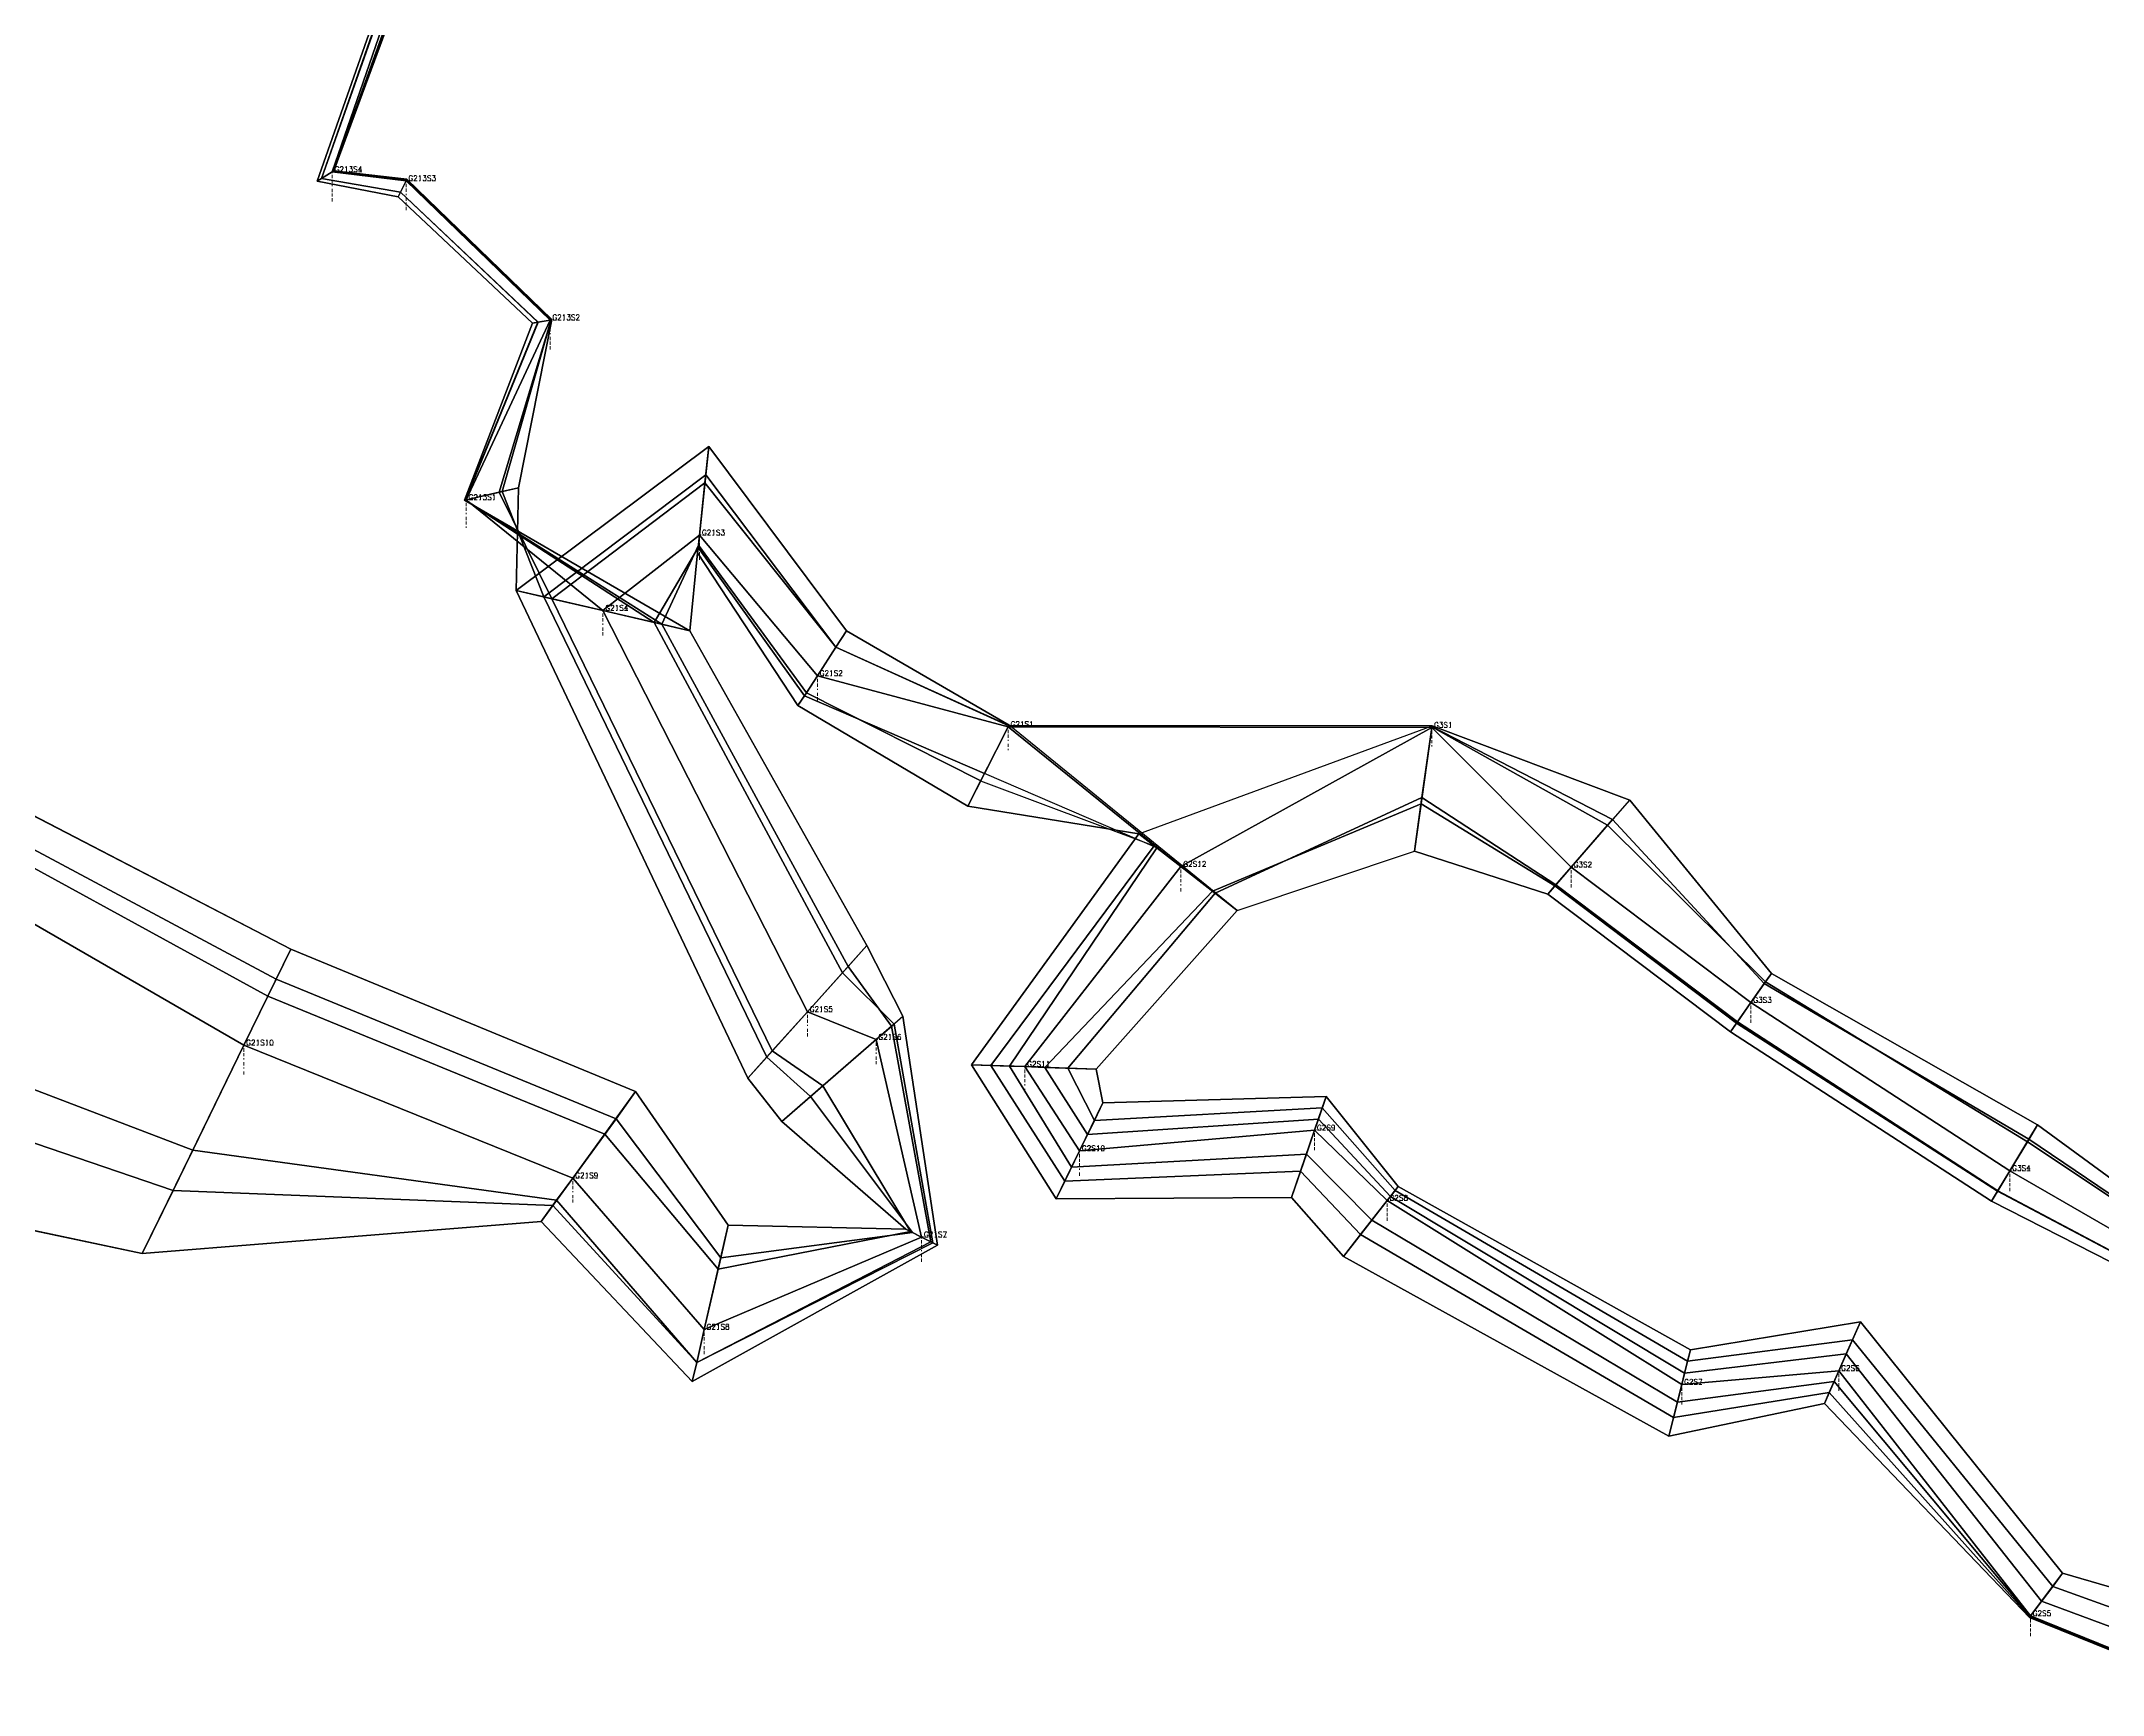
# Model space of a CAD drawing. Extents: x 34233638 to 35010029, y 7400000 to 8016345.
# Drawn here: x 34703070 to 34714637, y 7516058 to 7525335 of the extents above; entities that cross this region are included whole.
import ezdxf

# ---------------------------------------------------------------- set-up
doc = ezdxf.new("R2010")
doc.units = 0
doc.header["$LTSCALE"] = 6
doc.header["$MEASUREMENT"] = 0
doc.header["$PDMODE"] = 1
for name, color, linetype in [('T-3DF1', 245, 'CONTINUOUS'), ('T-3DF2', 243, 'CONTINUOUS'), ('T-3DF3', 241, 'CONTINUOUS'), ('T-3DF4', 243, 'CONTINUOUS'), ('T-3DF5', 245, 'CONTINUOUS'), ('T-3DF6', 247, 'CONTINUOUS'), ('T-3DF7', 249, 'CONTINUOUS'), ('T-3DF8', 247, 'CONTINUOUS'), ('V-FIL', 41, 'CONTINUOUS'), ('V-PROFIL', 65, 'CONTINUOUS'), ('V-PROFIL-C', 65, 'CONTINUOUS'), ('V-PROFIL-P', 65, 'CONTINUOUS'), ('V-STATION', 7, 'CONTINUOUS'), ('V-STATION-C1', 7, 'CONTINUOUS'), ('V-STATION-C2', 7, 'CONTINUOUS'), ('X-CONTOUR', 7, 'CONTINUOUS')]:
    doc.layers.add(name, color=color, linetype=linetype)
doc.styles.add('SIMPLEX', font='simplex')

# ---------------------------------------------------------------- blocks, each defined once
blk = doc.blocks.new('S2')
at = {"layer": 'T-3DF1'}
blk.add_3dface([(-2531, -299, 30), (-1557, -663, 203), (-1643, -595, 141), (-2603, -441, -638)], dxfattribs=at)
at = {"layer": 'T-3DF2'}
for points in [[(-1407, -780, 241), (-2376, 5, 362), (-2531, -299, 30), (-1557, -663, 203)], [(0, 0, 100), (-1407, -780, 241), (-2376, 5, 362), (0, 0, 100)], [(0, 0, 100), (-1407, -780, 241), (-1215, -929, 202), (-55, -392, 56)]]:
    blk.add_3dface(points, dxfattribs=at)
at = {"layer": 'T-3DF4'}
blk.add_3dface([(-2376, 5, 362), (0, 0, 100), (1, 10), (-2372, 12, -133)], dxfattribs=at)
at = {"layer": 'T-3DF5'}
blk.add_3dface([(-1215, -929, 202), (-1091, -1026, 141), (-97, -693), (-55, -392, 56)], dxfattribs=at)
at = {"layer": 'T-3DF6'}
for points in [[(0, 0, -200), (-1407, -780, 91), (-2376, 5, -738), (0, 0, -200)], [(-1231, -918, 114), (-60, -428, -124), (0, 0, -200), (-1407, -780, 91)], [(-1091, -1026, 141), (-97, -693), (-60, -428, -124), (-1231, -918, 114)]]:
    blk.add_3dface(points, dxfattribs=at)
at = {"layer": 'T-3DF7'}
blk.add_3dface([(-1543, -674, 114), (-2510, -258, -695), (-2376, 5, -738), (-1407, -780, 91)], dxfattribs=at)
at = {"layer": 'T-3DF8'}
for points in [[(1, 10), (0, 0, -200), (-2376, 5, -738), (-2372, 12, -133)], [(-2603, -441, -638), (-1643, -595, 141), (-1543, -674, 114), (-2510, -258, -695)]]:
    blk.add_3dface(points, dxfattribs=at)

msp = doc.modelspace()

# ---------------------------------------------------------------- linework, layer by layer
at = {"layer": 'T-3DF1'}
for points in [[(34704618, 7524549, -45970), (34704643, 7524565, -45899), (34705317, 7526476, -45827), (34705298, 7526484, -45832)], [(34705073, 7524462, -46066), (34705086, 7524488, -45996), (34704643, 7524565, -45899), (34704618, 7524549, -45970)], [(34705827, 7523754, -46007), (34705858, 7523759, -45874), (34705086, 7524488, -45996), (34705073, 7524462, -46066)], [(34705445, 7522760, -46327), (34705450, 7522761, -46072), (34705858, 7523759, -45874), (34705827, 7523754, -46007)], [(34706709, 7522028, -46413), (34706553, 7522064, -45745), (34705450, 7522761, -46072), (34705445, 7522760, -46327)], [(34706753, 7522465, -46559), (34706758, 7522507, -46012), (34706553, 7522064, -45745), (34706709, 7522028, -46413)], [(34707316, 7521608, -46433), (34707363, 7521679, -45844), (34706758, 7522507, -46012), (34706753, 7522465, -46559)], [(34706709, 7522028, -46413), (34706553, 7522064, -45745), (34707597, 7520143, -45657), (34707703, 7520261, -46325)], [(34708269, 7521043, -46530), (34708342, 7521185, -45862), (34707363, 7521679, -45844), (34707316, 7521608, -46433)], [(34710874, 7521494, -45892), (34710873, 7521490, -45837), (34711887, 7520968, -45814), (34711983, 7521078, -46168)], [(34711983, 7521078, -46168), (34711887, 7520968, -45814), (34712738, 7520049, -45909), (34712778, 7520105, -46234)], [(34708289, 7519593, -45626), (34708399, 7519589, -45564), (34709315, 7520821, -45689), (34709229, 7520889, -45751)], [(34707703, 7520261, -46325), (34707597, 7520143, -45657), (34707841, 7519809, -45670), (34707905, 7519865, -46259)], [(34712778, 7520105, -46234), (34712738, 7520049, -45909), (34714222, 7519175, -45740), (34714270, 7519255, -46082)], [(34707905, 7519865, -46259), (34707841, 7519809, -45670), (34708061, 7518600, -45792), (34708099, 7518580, -46339)], [(34703637, 7518534, -45930), (34703810, 7518888, -45222), (34701727, 7519597, -44819), (34701447, 7518996, -45500)], [(34708764, 7518840, -45606), (34708813, 7518939, -45545), (34708399, 7519589, -45564), (34708289, 7519593, -45626)], [(34714270, 7519255, -46082), (34714222, 7519175, -45740), (34715193, 7518519, -45856), (34715157, 7518606, -46199)], [(34710085, 7518847, -45606), (34710136, 7518996, -45546), (34708813, 7518939, -45545), (34708764, 7518840, -45606)], [(34710376, 7518516, -45727), (34710473, 7518640, -45666), (34710136, 7518996, -45546), (34710085, 7518847, -45606)], [(34705876, 7518714, -46104), (34705941, 7518803, -45483), (34703810, 7518888, -45222), (34703637, 7518534, -45930)], [(34706723, 7517816, -46223), (34706748, 7517923, -45601), (34705941, 7518803, -45483), (34705876, 7518714, -46104)], [(34708099, 7518580, -46339), (34708061, 7518600, -45792), (34706748, 7517923, -45601), (34706723, 7517816, -46223)], [(34712202, 7517508, -45625), (34712229, 7517614, -45563), (34710473, 7518640, -45666), (34710376, 7518516, -45727)], [(34713075, 7517693, -45578), (34713102, 7517754, -45510), (34712229, 7517614, -45563), (34712202, 7517508, -45625)], [(34714225, 7516492, -45517), (34714228, 7516496, -45412), (34713102, 7517754, -45510), (34713075, 7517693, -45578)], [(34715299, 7516058, -45517), (34715300, 7516062, -45463), (34714228, 7516496, -45412), (34714225, 7516492, -45517)]]:
    msp.add_3dface(points, dxfattribs=at)
at = {"layer": 'T-3DF2'}
for points in [[(34704643, 7524565, -45899), (34704703, 7524602, -45870), (34705345, 7526465, -45822), (34705317, 7526476, -45827)], [(34705086, 7524488, -45996), (34705117, 7524552, -45966), (34704703, 7524602, -45870), (34704643, 7524565, -45899)], [(34705858, 7523759, -45874), (34705925, 7523771, -45807), (34705117, 7524552, -45966), (34705086, 7524488, -45996)], [(34705450, 7522761, -46072), (34705455, 7522762, -45827), (34705925, 7523771, -45807), (34705858, 7523759, -45874)], [(34706553, 7522064, -45745), (34706222, 7522141, -45413), (34705455, 7522762, -45827), (34705450, 7522761, -46072)], [(34706758, 7522507, -46012), (34706764, 7522564, -45559), (34706222, 7522141, -45413), (34706553, 7522064, -45745)], [(34707363, 7521679, -45844), (34707425, 7521775, -45433), (34706764, 7522564, -45559), (34706758, 7522507, -46012)], [(34706553, 7522064, -45745), (34706222, 7522141, -45413), (34707369, 7519890, -45325), (34707597, 7520143, -45657)], [(34708342, 7521185, -45862), (34708496, 7521489, -45530), (34707425, 7521775, -45433), (34707363, 7521679, -45844)], [(34710873, 7521490, -45837), (34710872, 7521484, -45792), (34711655, 7520701, -45668), (34711887, 7520968, -45814)], [(34711887, 7520968, -45814), (34711655, 7520701, -45668), (34712663, 7519941, -45734), (34712738, 7520049, -45909)], [(34703810, 7518888, -45222), (34704207, 7519702, -44930), (34702292, 7520808, -44500), (34701727, 7519597, -44819)], [(34708399, 7519589, -45564), (34708589, 7519582, -45526), (34709465, 7520704, -45651), (34709315, 7520821, -45689)], [(34707597, 7520143, -45657), (34707369, 7519890, -45325), (34707754, 7519734, -45259), (34707841, 7519809, -45670)], [(34712738, 7520049, -45909), (34712663, 7519941, -45734), (34714116, 7518998, -45582), (34714222, 7519175, -45740)], [(34707841, 7519809, -45670), (34707754, 7519734, -45259), (34708010, 7518626, -45339), (34708061, 7518600, -45792)], [(34705941, 7518803, -45483), (34706053, 7518957, -45104), (34704207, 7519702, -44930), (34703810, 7518888, -45222)], [(34708813, 7518939, -45545), (34708896, 7519109, -45506), (34708589, 7519582, -45526), (34708399, 7519589, -45564)], [(34710136, 7518996, -45546), (34710215, 7519225, -45506), (34708896, 7519109, -45506), (34708813, 7518939, -45545)], [(34710473, 7518640, -45666), (34710622, 7518831, -45627), (34710215, 7519225, -45506), (34710136, 7518996, -45546)], [(34714222, 7519175, -45740), (34714116, 7518998, -45582), (34715274, 7518330, -45699), (34715193, 7518519, -45856)], [(34706748, 7517923, -45601), (34706790, 7518108, -45223), (34706053, 7518957, -45104), (34705941, 7518803, -45483)], [(34712229, 7517614, -45563), (34712275, 7517799, -45525), (34710622, 7518831, -45627), (34710473, 7518640, -45666)], [(34708061, 7518600, -45792), (34708010, 7518626, -45339), (34706790, 7518108, -45223), (34706748, 7517923, -45601)], [(34713102, 7517754, -45510), (34713156, 7517876, -45478), (34712275, 7517799, -45525), (34712229, 7517614, -45563)], [(34714228, 7516496, -45412), (34714231, 7516500, -45317), (34713156, 7517876, -45478), (34713102, 7517754, -45510)], [(34715300, 7516062, -45463), (34715303, 7516067, -45417), (34714231, 7516500, -45317), (34714228, 7516496, -45412)]]:
    msp.add_3dface(points, dxfattribs=at)
at = {"layer": 'T-3DF3'}
for points in [[(34704703, 7524602, -45870), (34704708, 7524605, -45915), (34705372, 7526454, -45827), (34705345, 7526465, -45822)], [(34705117, 7524552, -45966), (34705120, 7524557, -46012), (34704708, 7524605, -45915), (34704703, 7524602, -45870)], [(34705925, 7523771, -45807), (34705931, 7523772, -45903), (34705120, 7524557, -46012), (34705117, 7524552, -45966)], [(34705455, 7522762, -45827), (34705656, 7522809, -45984), (34705931, 7523772, -45903), (34705925, 7523771, -45807)], [(34706764, 7522564, -45559), (34706799, 7522903, -45891), (34705890, 7522217, -45745), (34706222, 7522141, -45413)], [(34707425, 7521775, -45433), (34707529, 7521935, -45811), (34706799, 7522903, -45891), (34706764, 7522564, -45559)], [(34706222, 7522141, -45413), (34705890, 7522217, -45745), (34705656, 7522809, -45984), (34705455, 7522762, -45827)], [(34706222, 7522141, -45413), (34705890, 7522217, -45745), (34707141, 7519636, -45657), (34707369, 7519890, -45325)], [(34708496, 7521489, -45530), (34708500, 7521496, -46025), (34707529, 7521935, -45811), (34707425, 7521775, -45433)], [(34710872, 7521484, -45792), (34710817, 7521092, -45836), (34711569, 7520602, -45843), (34711655, 7520701, -45668)], [(34704207, 7519702, -44930), (34704388, 7520073, -45245), (34702436, 7521117, -44832), (34702292, 7520808, -44500)], [(34708589, 7519582, -45526), (34708831, 7519574, -45566), (34709657, 7520555, -45690), (34709465, 7520704, -45651)], [(34711655, 7520701, -45668), (34711569, 7520602, -45843), (34712588, 7519834, -45909), (34712663, 7519941, -45734)], [(34706053, 7518957, -45104), (34706295, 7519290, -45419), (34704388, 7520073, -45245), (34704207, 7519702, -44930)], [(34707369, 7519890, -45325), (34707141, 7519636, -45657), (34707386, 7519414, -45563), (34707754, 7519734, -45259)], [(34712663, 7519941, -45734), (34712588, 7519834, -45909), (34714048, 7518886, -45758), (34714116, 7518998, -45582)], [(34707754, 7519734, -45259), (34707386, 7519414, -45563), (34707959, 7518652, -45792), (34708010, 7518626, -45339)], [(34708896, 7519109, -45506), (34708979, 7519280, -45545), (34708831, 7519574, -45566), (34708589, 7519582, -45526)], [(34706790, 7518108, -45223), (34706883, 7518509, -45537), (34706295, 7519290, -45419), (34706053, 7518957, -45104)], [(34710215, 7519225, -45506), (34710258, 7519351, -45538), (34708979, 7519280, -45545), (34708896, 7519109, -45506)], [(34710622, 7518831, -45627), (34710666, 7518887, -45656), (34710258, 7519351, -45538), (34710215, 7519225, -45506)], [(34714116, 7518998, -45582), (34714048, 7518886, -45758), (34715325, 7518209, -45875), (34715274, 7518330, -45699)], [(34712275, 7517799, -45525), (34712307, 7517929, -45557), (34710666, 7518887, -45656), (34710622, 7518831, -45627)], [(34708010, 7518626, -45339), (34707959, 7518652, -45792), (34706883, 7518509, -45537), (34706790, 7518108, -45223)], [(34713156, 7517876, -45478), (34713233, 7518050, -45516), (34712307, 7517929, -45557), (34712275, 7517799, -45525)], [(34714231, 7516500, -45317), (34714356, 7516666, -45378), (34713233, 7518050, -45516), (34713156, 7517876, -45478)], [(34715303, 7516067, -45417), (34715401, 7516289, -45457), (34714356, 7516666, -45378), (34714231, 7516500, -45317)]]:
    msp.add_3dface(points, dxfattribs=at)
at = {"layer": 'T-3DF4'}
for points in [[(34704708, 7524605, -45915), (34704712, 7524608, -45970), (34705391, 7526446, -45832), (34705372, 7526454, -45827)], [(34705120, 7524557, -46012), (34705121, 7524561, -46066), (34704712, 7524608, -45970), (34704708, 7524605, -45915)], [(34705931, 7523772, -45903), (34705935, 7523773, -46007), (34705121, 7524561, -46066), (34705120, 7524557, -46012)], [(34705656, 7522809, -45984), (34705747, 7522830, -46327), (34705935, 7523773, -46007), (34705931, 7523772, -45903)], [(34706799, 7522903, -45891), (34706816, 7523061, -46559), (34705735, 7522253, -46413), (34705890, 7522217, -45745)], [(34707529, 7521935, -45811), (34707589, 7522027, -46433), (34706816, 7523061, -46559), (34706799, 7522903, -45891)], [(34705890, 7522217, -45745), (34705735, 7522253, -46413), (34705747, 7522830, -46327), (34705656, 7522809, -45984)], [(34705890, 7522217, -45745), (34705735, 7522253, -46413), (34707034, 7519518, -46325), (34707141, 7519636, -45657)], [(34708500, 7521496, -46025), (34708501, 7521497, -46530), (34707589, 7522027, -46433), (34707529, 7521935, -45811)], [(34704388, 7520073, -45245), (34704470, 7520242, -45930), (34702503, 7521261, -45500), (34702436, 7521117, -44832)], [(34710817, 7521092, -45836), (34710775, 7520791, -45892), (34711524, 7520550, -46168), (34711569, 7520602, -45843)], [(34708831, 7519574, -45566), (34708989, 7519568, -45626), (34709781, 7520458, -45751), (34709657, 7520555, -45690)], [(34711569, 7520602, -45843), (34711524, 7520550, -46168), (34712548, 7519778, -46234), (34712588, 7519834, -45909)], [(34706295, 7519290, -45419), (34706405, 7519442, -46104), (34704470, 7520242, -45930), (34704388, 7520073, -45245)], [(34712588, 7519834, -45909), (34712548, 7519778, -46234), (34714013, 7518827, -46082), (34714048, 7518886, -45758)], [(34707141, 7519636, -45657), (34707034, 7519518, -46325), (34707226, 7519275, -46259), (34707386, 7519414, -45563)], [(34708979, 7519280, -45545), (34709027, 7519379, -45606), (34708989, 7519568, -45626), (34708831, 7519574, -45566)], [(34706883, 7518509, -45537), (34706925, 7518693, -46223), (34706405, 7519442, -46104), (34706295, 7519290, -45419)], [(34707386, 7519414, -45563), (34707226, 7519275, -46259), (34707921, 7518671, -46339), (34707959, 7518652, -45792)], [(34710258, 7519351, -45538), (34710280, 7519414, -45606), (34709027, 7519379, -45606), (34708979, 7519280, -45545)], [(34710666, 7518887, -45656), (34710684, 7518910, -45727), (34710280, 7519414, -45606), (34710258, 7519351, -45538)], [(34712307, 7517929, -45557), (34712323, 7517993, -45625), (34710684, 7518910, -45727), (34710666, 7518887, -45656)], [(34714048, 7518886, -45758), (34714013, 7518827, -46082), (34715352, 7518145, -46199), (34715325, 7518209, -45875)], [(34707959, 7518652, -45792), (34707921, 7518671, -46339), (34706925, 7518693, -46223), (34706883, 7518509, -45537)], [(34713233, 7518050, -45516), (34713278, 7518150, -45578), (34712323, 7517993, -45625), (34712307, 7517929, -45557)], [(34714356, 7516666, -45378), (34714411, 7516740, -45517), (34713278, 7518150, -45578), (34713233, 7518050, -45516)], [(34715401, 7516289, -45457), (34715465, 7516433, -45517), (34714411, 7516740, -45517), (34714356, 7516666, -45378)]]:
    msp.add_3dface(points, dxfattribs=at)
at = {"layer": 'T-3DF5'}
for points in [[(34704712, 7524608, -45970), (34704708, 7524605, -46025), (34705376, 7526452, -45899), (34705391, 7526446, -45832)], [(34705121, 7524561, -46066), (34705120, 7524557, -46121), (34704708, 7524605, -46025), (34704712, 7524608, -45970)], [(34705935, 7523773, -46007), (34705931, 7523772, -46062), (34705120, 7524557, -46121), (34705121, 7524561, -46066)], [(34705747, 7522830, -46327), (34705640, 7522805, -46388), (34705931, 7523772, -46062), (34705935, 7523773, -46007)], [(34706816, 7523061, -46559), (34706794, 7522857, -46617), (34705935, 7522207, -46470), (34705735, 7522253, -46413)], [(34707589, 7522027, -46433), (34707529, 7521935, -46495), (34706794, 7522857, -46617), (34706816, 7523061, -46559)], [(34705735, 7522253, -46413), (34705935, 7522207, -46470), (34705640, 7522805, -46388), (34705747, 7522830, -46327)], [(34705735, 7522253, -46413), (34705935, 7522207, -46470), (34707172, 7519671, -46382), (34707034, 7519518, -46325)], [(34708501, 7521497, -46530), (34708499, 7521494, -46585), (34707529, 7521935, -46495), (34707589, 7522027, -46433)], [(34704470, 7520242, -45930), (34704341, 7519977, -45936), (34702400, 7521039, -45505), (34702503, 7521261, -45500)], [(34710775, 7520791, -45892), (34710812, 7521056, -46016), (34711563, 7520596, -46273), (34711524, 7520550, -46168)], [(34708989, 7519568, -45626), (34708701, 7519578, -45640), (34709641, 7520566, -45778), (34709781, 7520458, -45751)], [(34711524, 7520550, -46168), (34711563, 7520596, -46273), (34712582, 7519826, -46375), (34712548, 7519778, -46234)], [(34706405, 7519442, -46104), (34706232, 7519204, -46110), (34704341, 7519977, -45936), (34704470, 7520242, -45930)], [(34712548, 7519778, -46234), (34712582, 7519826, -46375), (34714047, 7518883, -46150), (34714013, 7518827, -46082)], [(34707034, 7519518, -46325), (34707172, 7519671, -46382), (34707455, 7519474, -46315), (34707226, 7519275, -46259)], [(34709027, 7519379, -45606), (34708941, 7519201, -45807), (34708701, 7519578, -45640), (34708989, 7519568, -45626)], [(34706925, 7518693, -46223), (34706868, 7518445, -46277), (34706232, 7519204, -46110), (34706405, 7519442, -46104)], [(34707226, 7519275, -46259), (34707455, 7519474, -46315), (34707947, 7518658, -46409), (34707921, 7518671, -46339)], [(34710280, 7519414, -45606), (34710236, 7519287, -45769), (34708941, 7519201, -45807), (34709027, 7519379, -45606)], [(34710684, 7518910, -45727), (34710640, 7518854, -45874), (34710236, 7519287, -45769), (34710280, 7519414, -45606)], [(34712323, 7517993, -45625), (34712290, 7517863, -45787), (34710640, 7518854, -45874), (34710684, 7518910, -45727)], [(34714013, 7518827, -46082), (34714047, 7518883, -46150), (34715326, 7518206, -46267), (34715352, 7518145, -46199)], [(34707921, 7518671, -46339), (34707947, 7518658, -46409), (34706868, 7518445, -46277), (34706925, 7518693, -46223)], [(34713278, 7518150, -45578), (34713198, 7517970, -45750), (34712290, 7517863, -45787), (34712323, 7517993, -45625)], [(34714411, 7516740, -45517), (34714294, 7516584, -45657), (34713198, 7517970, -45750), (34713278, 7518150, -45578)], [(34715465, 7516433, -45517), (34715357, 7516189, -45585), (34714294, 7516584, -45657), (34714411, 7516740, -45517)]]:
    msp.add_3dface(points, dxfattribs=at)
at = {"layer": 'T-3DF6'}
for points in [[(34704708, 7524605, -46025), (34704703, 7524602, -46070), (34705345, 7526465, -45932), (34705376, 7526452, -45899)], [(34705120, 7524557, -46121), (34705117, 7524552, -46166), (34704703, 7524602, -46070), (34704708, 7524605, -46025)], [(34705931, 7523772, -46062), (34705925, 7523771, -46107), (34705117, 7524552, -46166), (34705120, 7524557, -46121)], [(34705640, 7522805, -46388), (34705455, 7522762, -46427), (34705925, 7523771, -46107), (34705931, 7523772, -46062)], [(34706794, 7522857, -46617), (34706764, 7522564, -46659), (34706222, 7522141, -46513), (34705935, 7522207, -46470)], [(34707529, 7521935, -46495), (34707425, 7521775, -46533), (34706764, 7522564, -46659), (34706794, 7522857, -46617)], [(34705935, 7522207, -46470), (34706222, 7522141, -46513), (34705455, 7522762, -46427), (34705640, 7522805, -46388)], [(34705935, 7522207, -46470), (34706222, 7522141, -46513), (34707369, 7519890, -46425), (34707172, 7519671, -46382)], [(34708499, 7521494, -46585), (34708496, 7521489, -46630), (34707425, 7521775, -46533), (34707529, 7521935, -46495)], [(34710812, 7521056, -46016), (34710872, 7521484, -46092), (34711655, 7520701, -46318), (34711563, 7520596, -46273)], [(34704341, 7519977, -45936), (34704207, 7519702, -45940), (34702292, 7520808, -45510), (34702400, 7521039, -45505)], [(34708701, 7519578, -45640), (34708589, 7519582, -45676), (34709465, 7520704, -45801), (34709641, 7520566, -45778)], [(34711563, 7520596, -46273), (34711655, 7520701, -46318), (34712663, 7519941, -46434), (34712582, 7519826, -46375)], [(34706232, 7519204, -46110), (34706053, 7518957, -46114), (34704207, 7519702, -45940), (34704341, 7519977, -45936)], [(34707172, 7519671, -46382), (34707369, 7519890, -46425), (34707754, 7519734, -46359), (34707455, 7519474, -46315)], [(34712582, 7519826, -46375), (34712663, 7519941, -46434), (34714116, 7518998, -46182), (34714047, 7518883, -46150)], [(34707455, 7519474, -46315), (34707754, 7519734, -46359), (34708010, 7518626, -46439), (34707947, 7518658, -46409)], [(34708941, 7519201, -45807), (34708896, 7519109, -46206), (34708589, 7519582, -45676), (34708701, 7519578, -45640)], [(34710236, 7519287, -45769), (34710215, 7519225, -46106), (34708896, 7519109, -46206), (34708941, 7519201, -45807)], [(34710640, 7518854, -45874), (34710622, 7518831, -46227), (34710215, 7519225, -46106), (34710236, 7519287, -45769)], [(34706868, 7518445, -46277), (34706790, 7518108, -46323), (34706053, 7518957, -46114), (34706232, 7519204, -46110)], [(34714047, 7518883, -46150), (34714116, 7518998, -46182), (34715274, 7518330, -46299), (34715326, 7518206, -46267)], [(34712290, 7517863, -45787), (34712275, 7517799, -46125), (34710622, 7518831, -46227), (34710640, 7518854, -45874)], [(34707947, 7518658, -46409), (34708010, 7518626, -46439), (34706790, 7518108, -46323), (34706868, 7518445, -46277)], [(34713198, 7517970, -45750), (34713156, 7517876, -46078), (34712275, 7517799, -46125), (34712290, 7517863, -45787)], [(34714294, 7516584, -45657), (34714231, 7516500, -45917), (34713156, 7517876, -46078), (34713198, 7517970, -45750)], [(34715357, 7516189, -45585), (34715303, 7516067, -45717), (34714231, 7516500, -45917), (34714294, 7516584, -45657)]]:
    msp.add_3dface(points, dxfattribs=at)
at = {"layer": 'T-3DF7'}
for points in [[(34704703, 7524602, -46070), (34704643, 7524565, -46041), (34705313, 7526478, -45899), (34705345, 7526465, -45932)], [(34705117, 7524552, -46166), (34705086, 7524488, -46137), (34704643, 7524565, -46041), (34704703, 7524602, -46070)], [(34705925, 7523771, -46107), (34705856, 7523759, -46078), (34705086, 7524488, -46137), (34705117, 7524552, -46166)], [(34705455, 7522762, -46427), (34705449, 7522761, -46381), (34705856, 7523759, -46078), (34705925, 7523771, -46107)], [(34706222, 7522141, -46513), (34706509, 7522074, -46470), (34705449, 7522761, -46381), (34705455, 7522762, -46427)], [(34706764, 7522564, -46659), (34706756, 7522494, -46630), (34706509, 7522074, -46470), (34706222, 7522141, -46513)], [(34707425, 7521775, -46533), (34707352, 7521663, -46501), (34706756, 7522494, -46630), (34706764, 7522564, -46659)], [(34706222, 7522141, -46513), (34706509, 7522074, -46470), (34707566, 7520108, -46382), (34707369, 7519890, -46425)], [(34708496, 7521489, -46630), (34708362, 7521226, -46587), (34707352, 7521663, -46501), (34707425, 7521775, -46533)], [(34710872, 7521484, -46092), (34710873, 7521489, -45997), (34711859, 7520936, -46263), (34711655, 7520701, -46318)], [(34711655, 7520701, -46318), (34711859, 7520936, -46263), (34712744, 7520057, -46375), (34712663, 7519941, -46434)], [(34704207, 7519702, -45940), (34703920, 7519114, -45930), (34701867, 7519897, -45500), (34702292, 7520808, -45510)], [(34708589, 7519582, -45676), (34708502, 7519585, -45640), (34709329, 7520810, -45778), (34709465, 7520704, -45801)], [(34707369, 7519890, -46425), (34707566, 7520108, -46382), (34707855, 7519821, -46327), (34707754, 7519734, -46359)], [(34712663, 7519941, -46434), (34712744, 7520057, -46375), (34714214, 7519161, -46144), (34714116, 7518998, -46182)], [(34707754, 7519734, -46359), (34707855, 7519821, -46327), (34708073, 7518594, -46409), (34708010, 7518626, -46439)], [(34706053, 7518957, -46114), (34705961, 7518832, -46110), (34703920, 7519114, -45930), (34704207, 7519702, -45940)], [(34708896, 7519109, -46206), (34708851, 7519018, -45807), (34708502, 7519585, -45640), (34708589, 7519582, -45676)], [(34710215, 7519225, -46106), (34710169, 7519091, -45781), (34708851, 7519018, -45807), (34708896, 7519109, -46206)], [(34710622, 7518831, -46227), (34710535, 7518720, -45902), (34710169, 7519091, -45781), (34710215, 7519225, -46106)], [(34714116, 7518998, -46182), (34714214, 7519161, -46144), (34715199, 7518505, -46261), (34715274, 7518330, -46299)], [(34706790, 7518108, -46323), (34706748, 7517923, -46285), (34705961, 7518832, -46110), (34706053, 7518957, -46114)], [(34712275, 7517799, -46125), (34712250, 7517699, -45796), (34710535, 7518720, -45902), (34710622, 7518831, -46227)], [(34708010, 7518626, -46439), (34708073, 7518594, -46409), (34706748, 7517923, -46285), (34706790, 7518108, -46323)], [(34713156, 7517876, -46078), (34713129, 7517816, -45741), (34712250, 7517699, -45796), (34712275, 7517799, -46125)], [(34714231, 7516500, -45917), (34714230, 7516499, -45620), (34713129, 7517816, -45741), (34713156, 7517876, -46078)], [(34715303, 7516067, -45717), (34715302, 7516065, -45570), (34714230, 7516499, -45620), (34714231, 7516500, -45917)]]:
    msp.add_3dface(points, dxfattribs=at)
at = {"layer": 'T-3DF8'}
for points in [[(34704643, 7524565, -46041), (34704618, 7524549, -45970), (34705298, 7526484, -45832), (34705313, 7526478, -45899)], [(34705086, 7524488, -46137), (34705073, 7524462, -46066), (34704618, 7524549, -45970), (34704643, 7524565, -46041)], [(34705856, 7523759, -46078), (34705827, 7523754, -46007), (34705073, 7524462, -46066), (34705086, 7524488, -46137)], [(34705449, 7522761, -46381), (34705445, 7522760, -46327), (34705827, 7523754, -46007), (34705856, 7523759, -46078)], [(34706509, 7522074, -46470), (34706709, 7522028, -46413), (34705445, 7522760, -46327), (34705449, 7522761, -46381)], [(34706756, 7522494, -46630), (34706753, 7522465, -46559), (34706709, 7522028, -46413), (34706509, 7522074, -46470)], [(34707352, 7521663, -46501), (34707316, 7521608, -46433), (34706753, 7522465, -46559), (34706756, 7522494, -46630)], [(34706509, 7522074, -46470), (34706709, 7522028, -46413), (34707703, 7520261, -46325), (34707566, 7520108, -46382)], [(34708362, 7521226, -46587), (34708269, 7521043, -46530), (34707316, 7521608, -46433), (34707352, 7521663, -46501)], [(34710873, 7521489, -45997), (34710874, 7521494, -45892), (34711983, 7521078, -46168), (34711859, 7520936, -46263)], [(34711859, 7520936, -46263), (34711983, 7521078, -46168), (34712778, 7520105, -46234), (34712744, 7520057, -46375)], [(34708502, 7519585, -45640), (34708289, 7519593, -45626), (34709229, 7520889, -45751), (34709329, 7520810, -45778)], [(34707566, 7520108, -46382), (34707703, 7520261, -46325), (34707905, 7519865, -46259), (34707855, 7519821, -46327)], [(34712744, 7520057, -46375), (34712778, 7520105, -46234), (34714270, 7519255, -46082), (34714214, 7519161, -46144)], [(34703920, 7519114, -45930), (34703637, 7518534, -45930), (34701447, 7518996, -45500), (34701867, 7519897, -45500)], [(34707855, 7519821, -46327), (34707905, 7519865, -46259), (34708099, 7518580, -46339), (34708073, 7518594, -46409)], [(34708851, 7519018, -45807), (34708764, 7518840, -45606), (34708289, 7519593, -45626), (34708502, 7519585, -45640)], [(34714214, 7519161, -46144), (34714270, 7519255, -46082), (34715157, 7518606, -46199), (34715199, 7518505, -46261)], [(34705961, 7518832, -46110), (34705876, 7518714, -46104), (34703637, 7518534, -45930), (34703920, 7519114, -45930)], [(34710169, 7519091, -45781), (34710085, 7518847, -45606), (34708764, 7518840, -45606), (34708851, 7519018, -45807)], [(34710535, 7518720, -45902), (34710376, 7518516, -45727), (34710085, 7518847, -45606), (34710169, 7519091, -45781)], [(34706748, 7517923, -46285), (34706723, 7517816, -46223), (34705876, 7518714, -46104), (34705961, 7518832, -46110)], [(34712250, 7517699, -45796), (34712202, 7517508, -45625), (34710376, 7518516, -45727), (34710535, 7518720, -45902)], [(34708073, 7518594, -46409), (34708099, 7518580, -46339), (34706723, 7517816, -46223), (34706748, 7517923, -46285)], [(34713129, 7517816, -45741), (34713075, 7517693, -45578), (34712202, 7517508, -45625), (34712250, 7517699, -45796)], [(34714230, 7516499, -45620), (34714225, 7516492, -45517), (34713075, 7517693, -45578), (34713129, 7517816, -45741)], [(34715302, 7516065, -45570), (34715299, 7516058, -45517), (34714225, 7516492, -45517), (34714230, 7516499, -45620)]]:
    msp.add_3dface(points, dxfattribs=at)
at = {"layer": 'V-FIL'}
for points in [[(34704703, 7524602, -45970), (34705345, 7526465, -45832)], [(34705117, 7524552, -46066), (34704703, 7524602, -45970)], [(34705925, 7523771, -46007), (34705117, 7524552, -46066)], [(34705455, 7522762, -46327), (34705925, 7523771, -46007)], [(34706222, 7522141, -46413), (34705455, 7522762, -46327)], [(34706764, 7522564, -46559), (34706222, 7522141, -46413)], [(34707425, 7521775, -46433), (34706764, 7522564, -46559)], [(34706222, 7522141, -46413), (34707369, 7519890, -46325)], [(34708496, 7521489, -46530), (34707425, 7521775, -46433)], [(34709465, 7520704, -45751), (34708496, 7521489, -46530)], [(34709465, 7520704, -45751), (34710872, 7521484, -45892)], [(34710872, 7521484, -45892), (34711655, 7520701, -46168)], [(34704207, 7519702, -45930), (34702292, 7520808, -45500)], [(34708589, 7519582, -45626), (34709465, 7520704, -45751)], [(34711655, 7520701, -46168), (34712663, 7519941, -46234)], [(34707369, 7519890, -46325), (34707754, 7519734, -46259)], [(34712663, 7519941, -46234), (34714116, 7518998, -46082)], [(34707754, 7519734, -46259), (34708010, 7518626, -46339)], [(34706053, 7518957, -46104), (34704207, 7519702, -45930)], [(34708896, 7519109, -45606), (34708589, 7519582, -45626)], [(34710215, 7519225, -45606), (34708896, 7519109, -45606)], [(34710622, 7518831, -45727), (34710215, 7519225, -45606)], [(34706790, 7518108, -46223), (34706053, 7518957, -46104)], [(34714116, 7518998, -46082), (34715274, 7518330, -46199)], [(34712275, 7517799, -45625), (34710622, 7518831, -45727)], [(34708010, 7518626, -46339), (34706790, 7518108, -46223)], [(34713156, 7517876, -45578), (34712275, 7517799, -45625)], [(34714231, 7516500, -45517), (34713156, 7517876, -45578)], [(34715303, 7516067, -45517), (34714231, 7516500, -45517)]]:
    msp.add_polyline3d(points, dxfattribs=at)
at = {"layer": 'V-PROFIL', "extrusion": (0.615661, 0.788011, 0)}
for p in [(34709315, 7520821, -45689), (34709329, 7520810, -45778), (34709641, 7520566, -45778), (34709657, 7520555, -45690)]:
    msp.add_point(p, dxfattribs=at)
at = {"layer": 'V-PROFIL', "extrusion": (0.034899, 0.999391, 0)}
for p in [(34708399, 7519589, -45564), (34708502, 7519585, -45640), (34708701, 7519578, -45640), (34708831, 7519574, -45566)]:
    msp.add_point(p, dxfattribs=at)
at = {"layer": 'V-PROFIL', "extrusion": (-0.898794, 0.438371, 0)}
for p in [(34708979, 7519280, -45545), (34708941, 7519201, -45807), (34708813, 7518939, -45545), (34708851, 7519018, -45807)]:
    msp.add_point(p, dxfattribs=at)
at = {"layer": 'V-PROFIL', "extrusion": (-0.945519, 0.325568, 0)}
for p in [(34710236, 7519287, -45769), (34710258, 7519351, -45538), (34710169, 7519091, -45781), (34710136, 7518996, -45546)]:
    msp.add_point(p, dxfattribs=at)
at = {"layer": 'V-PROFIL', "extrusion": (-0.788011, 0.615661, 0)}
for p in [(34710640, 7518854, -45874), (34710666, 7518887, -45656), (34710535, 7518720, -45902), (34710473, 7518640, -45666)]:
    msp.add_point(p, dxfattribs=at)
at = {"layer": 'V-PROFIL', "extrusion": (-0.913545, 0.406737, 0)}
for p in [(34713233, 7518050, -45516), (34713198, 7517970, -45750), (34713102, 7517754, -45510), (34713129, 7517816, -45741)]:
    msp.add_point(p, dxfattribs=at)
at = {"layer": 'V-PROFIL', "extrusion": (-0.970296, 0.241922, 0)}
for p in [(34712290, 7517863, -45787), (34712307, 7517929, -45557), (34712250, 7517699, -45796), (34712229, 7517614, -45563)]:
    msp.add_point(p, dxfattribs=at)
at = {"layer": 'V-PROFIL', "extrusion": (-0.798636, 0.601815, 0)}
for p in [(34714356, 7516666, -45378), (34714228, 7516496, -45412), (34714230, 7516499, -45620), (34714294, 7516584, -45657)]:
    msp.add_point(p, dxfattribs=at)
at = {"layer": 'V-PROFIL-C'}
for points in [[(34704703, 7524602, -45970), (34704703, 7524602, -45870)], [(34704703, 7524602, -45970), (34704703, 7524602, -46070)], [(34705117, 7524552, -46066), (34705117, 7524552, -45966)], [(34705117, 7524552, -46066), (34705117, 7524552, -46166)], [(34705925, 7523771, -46007), (34705925, 7523771, -45807)], [(34705925, 7523771, -46007), (34705925, 7523771, -46107)], [(34705455, 7522762, -46327), (34705455, 7522762, -45827)], [(34705455, 7522762, -46327), (34705455, 7522762, -46427)], [(34706764, 7522564, -46559), (34706764, 7522564, -45559)], [(34706764, 7522564, -46559), (34706764, 7522564, -46659)], [(34706222, 7522141, -46413), (34706222, 7522141, -45413)], [(34706222, 7522141, -46413), (34706222, 7522141, -46513)], [(34706222, 7522141, -46413), (34706222, 7522141, -45413)], [(34706222, 7522141, -46413), (34706222, 7522141, -46513)], [(34707425, 7521775, -46433), (34707425, 7521775, -45433)], [(34707425, 7521775, -46433), (34707425, 7521775, -46533)], [(34708496, 7521489, -46530), (34708496, 7521489, -45530)], [(34708496, 7521489, -46530), (34708496, 7521489, -46630)], [(34710872, 7521484, -45892), (34710872, 7521484, -45792)], [(34710872, 7521484, -45892), (34710872, 7521484, -46092)], [(34709465, 7520704, -45751), (34709465, 7520704, -45651)], [(34709465, 7520704, -45751), (34709465, 7520704, -45801)], [(34709465, 7520704, -45751), (34709465, 7520704, -45651)], [(34709465, 7520704, -45751), (34709465, 7520704, -45801)], [(34709465, 7520704, -45751), (34709465, 7520704, -45651)], [(34709465, 7520704, -45751), (34709465, 7520704, -45801)], [(34711655, 7520701, -46168), (34711655, 7520701, -45668)], [(34711655, 7520701, -46168), (34711655, 7520701, -46318)], [(34707369, 7519890, -46325), (34707369, 7519890, -45325)], [(34707369, 7519890, -46325), (34707369, 7519890, -46425)], [(34712663, 7519941, -46234), (34712663, 7519941, -45734)], [(34712663, 7519941, -46234), (34712663, 7519941, -46434)], [(34707754, 7519734, -46259), (34707754, 7519734, -45259)], [(34707754, 7519734, -46259), (34707754, 7519734, -46359)], [(34704207, 7519702, -45930), (34704207, 7519702, -44930)], [(34704207, 7519702, -45930), (34704207, 7519702, -45940)], [(34708589, 7519582, -45626), (34708589, 7519582, -45526)], [(34708589, 7519582, -45626), (34708589, 7519582, -45676)], [(34710215, 7519225, -45606), (34710215, 7519225, -45506)], [(34710215, 7519225, -45606), (34710215, 7519225, -46106)], [(34708896, 7519109, -45606), (34708896, 7519109, -45506)], [(34708896, 7519109, -45606), (34708896, 7519109, -46206)], [(34706053, 7518957, -46104), (34706053, 7518957, -45104)], [(34706053, 7518957, -46104), (34706053, 7518957, -46114)], [(34714116, 7518998, -46082), (34714116, 7518998, -45582)], [(34714116, 7518998, -46082), (34714116, 7518998, -46182)], [(34710622, 7518831, -45727), (34710622, 7518831, -45627)], [(34710622, 7518831, -45727), (34710622, 7518831, -46227)], [(34708010, 7518626, -46339), (34708010, 7518626, -45339)], [(34708010, 7518626, -46339), (34708010, 7518626, -46439)], [(34706790, 7518108, -46223), (34706790, 7518108, -45223)], [(34706790, 7518108, -46223), (34706790, 7518108, -46323)], [(34713156, 7517876, -45578), (34713156, 7517876, -45478)], [(34713156, 7517876, -45578), (34713156, 7517876, -46078)], [(34712275, 7517799, -45625), (34712275, 7517799, -45525)], [(34712275, 7517799, -45625), (34712275, 7517799, -46125)], [(34714231, 7516500, -45517), (34714231, 7516500, -45317)], [(34714231, 7516500, -45517), (34714231, 7516500, -45917)]]:
    msp.add_polyline3d(points, dxfattribs=at)
at = {"layer": 'V-PROFIL-P'}
for points in [[(34704703, 7524602, -45970), (34704618, 7524549, -45970)], [(34704703, 7524602, -45970), (34704712, 7524608, -45970)], [(34705117, 7524552, -46066), (34705073, 7524462, -46066)], [(34705117, 7524552, -46066), (34705121, 7524561, -46066)], [(34705925, 7523771, -46007), (34705827, 7523754, -46007)], [(34705925, 7523771, -46007), (34705935, 7523773, -46007)], [(34706764, 7522564, -46559), (34706816, 7523061, -46559)], [(34705455, 7522762, -46327), (34705445, 7522760, -46327)], [(34705455, 7522762, -46327), (34705747, 7522830, -46327)], [(34706764, 7522564, -46559), (34706753, 7522465, -46559)], [(34706222, 7522141, -46413), (34705735, 7522253, -46413)], [(34706222, 7522141, -46413), (34705735, 7522253, -46413)], [(34706222, 7522141, -46413), (34706709, 7522028, -46413)], [(34706222, 7522141, -46413), (34706709, 7522028, -46413)], [(34707425, 7521775, -46433), (34707589, 7522027, -46433)], [(34707425, 7521775, -46433), (34707316, 7521608, -46433)], [(34708496, 7521489, -46530), (34708269, 7521043, -46530)], [(34708496, 7521489, -46530), (34708501, 7521497, -46530)], [(34710872, 7521484, -45892), (34710775, 7520791, -45892)], [(34710872, 7521484, -45892), (34710874, 7521494, -45892)], [(34711655, 7520701, -46168), (34711983, 7521078, -46168)], [(34709465, 7520704, -45751), (34709229, 7520889, -45751)], [(34709465, 7520704, -45751), (34709229, 7520889, -45751)], [(34709465, 7520704, -45751), (34709229, 7520889, -45751)], [(34709465, 7520704, -45751), (34709781, 7520458, -45751)], [(34709465, 7520704, -45751), (34709781, 7520458, -45751)], [(34709465, 7520704, -45751), (34709781, 7520458, -45751)], [(34711655, 7520701, -46168), (34711524, 7520550, -46168)], [(34704207, 7519702, -45930), (34704470, 7520242, -45930)], [(34707369, 7519890, -46325), (34707703, 7520261, -46325)], [(34712663, 7519941, -46234), (34712778, 7520105, -46234)], [(34707369, 7519890, -46325), (34707034, 7519518, -46325)], [(34707754, 7519734, -46259), (34707905, 7519865, -46259)], [(34712663, 7519941, -46234), (34712548, 7519778, -46234)], [(34707754, 7519734, -46259), (34707226, 7519275, -46259)], [(34704207, 7519702, -45930), (34703637, 7518534, -45930)], [(34708589, 7519582, -45626), (34708289, 7519593, -45626)], [(34708589, 7519582, -45626), (34708989, 7519568, -45626)], [(34706053, 7518957, -46104), (34706405, 7519442, -46104)], [(34708896, 7519109, -45606), (34709027, 7519379, -45606)], [(34710215, 7519225, -45606), (34710280, 7519414, -45606)], [(34714116, 7518998, -46082), (34714270, 7519255, -46082)], [(34710215, 7519225, -45606), (34710085, 7518847, -45606)], [(34708896, 7519109, -45606), (34708764, 7518840, -45606)], [(34706053, 7518957, -46104), (34705876, 7518714, -46104)], [(34710622, 7518831, -45727), (34710684, 7518910, -45727)], [(34714116, 7518998, -46082), (34714013, 7518827, -46082)], [(34710622, 7518831, -45727), (34710376, 7518516, -45727)], [(34706790, 7518108, -46223), (34706925, 7518693, -46223)], [(34708010, 7518626, -46339), (34707921, 7518671, -46339)], [(34708010, 7518626, -46339), (34708099, 7518580, -46339)], [(34706790, 7518108, -46223), (34706723, 7517816, -46223)], [(34713156, 7517876, -45578), (34713278, 7518150, -45578)], [(34712275, 7517799, -45625), (34712323, 7517993, -45625)], [(34713156, 7517876, -45578), (34713075, 7517693, -45578)], [(34712275, 7517799, -45625), (34712202, 7517508, -45625)], [(34714231, 7516500, -45517), (34714411, 7516740, -45517)], [(34714231, 7516500, -45517), (34714225, 7516492, -45517)]]:
    msp.add_polyline3d(points, dxfattribs=at)
at = {"layer": 'X-CONTOUR'}
for p, q in [((34704618, 7524549, -100000), (34705298, 7526484, -100000)), ((34704712, 7524608, -100000), (34705391, 7526446, -100000)), ((34705121, 7524561, -100000), (34704712, 7524608, -100000)), ((34705073, 7524462, -100000), (34704618, 7524549, -100000)), ((34705827, 7523754, -100000), (34705073, 7524462, -100000)), ((34705935, 7523773, -100000), (34705121, 7524561, -100000)), ((34705747, 7522830, -100000), (34705935, 7523773, -100000)), ((34705445, 7522760, -100000), (34705827, 7523754, -100000)), ((34706816, 7523061, -100000), (34705735, 7522253, -100000)), ((34707589, 7522027, -100000), (34706816, 7523061, -100000)), ((34706709, 7522028, -100000), (34705445, 7522760, -100000)), ((34705735, 7522253, -100000), (34705747, 7522830, -100000)), ((34706753, 7522465, -100000), (34706709, 7522028, -100000)), ((34707316, 7521608, -100000), (34706753, 7522465, -100000)), ((34705735, 7522253, -100000), (34707034, 7519518, -100000)), ((34706709, 7522028, -100000), (34707703, 7520261, -100000)), ((34708501, 7521497, -100000), (34707589, 7522027, -100000)), ((34708269, 7521043, -100000), (34707316, 7521608, -100000)), ((34709781, 7520458, -100000), (34708501, 7521497, -100000)), ((34709229, 7520889, -100000), (34710874, 7521494, -100000)), ((34710874, 7521494, -100000), (34711983, 7521078, -100000)), ((34704470, 7520242, -100000), (34702503, 7521261, -100000)), ((34709229, 7520889, -100000), (34708269, 7521043, -100000)), ((34711983, 7521078, -100000), (34712778, 7520105, -100000)), ((34708289, 7519593, -100000), (34709229, 7520889, -100000)), ((34709781, 7520458, -100000), (34710775, 7520791, -100000)), ((34710775, 7520791, -100000), (34711524, 7520550, -100000)), ((34711524, 7520550, -100000), (34712548, 7519778, -100000)), ((34708989, 7519568, -100000), (34709781, 7520458, -100000)), ((34706405, 7519442, -100000), (34704470, 7520242, -100000)), ((34707703, 7520261, -100000), (34707905, 7519865, -100000)), ((34712778, 7520105, -100000), (34714270, 7519255, -100000)), ((34707905, 7519865, -100000), (34708099, 7518580, -100000)), ((34712548, 7519778, -100000), (34714013, 7518827, -100000)), ((34707034, 7519518, -100000), (34707226, 7519275, -100000)), ((34708764, 7518840, -100000), (34708289, 7519593, -100000)), ((34709027, 7519379, -100000), (34708989, 7519568, -100000)), ((34706925, 7518693, -100000), (34706405, 7519442, -100000)), ((34710280, 7519414, -100000), (34709027, 7519379, -100000)), ((34710684, 7518910, -100000), (34710280, 7519414, -100000)), ((34707226, 7519275, -100000), (34707921, 7518671, -100000)), ((34714270, 7519255, -100000), (34715157, 7518606, -100000)), ((34703637, 7518534, -100000), (34701447, 7518996, -100000)), ((34712323, 7517993, -100000), (34710684, 7518910, -100000)), ((34710085, 7518847, -100000), (34708764, 7518840, -100000)), ((34710376, 7518516, -100000), (34710085, 7518847, -100000)), ((34714013, 7518827, -100000), (34715352, 7518145, -100000)), ((34705876, 7518714, -100000), (34703637, 7518534, -100000)), ((34706723, 7517816, -100000), (34705876, 7518714, -100000)), ((34707921, 7518671, -100000), (34706925, 7518693, -100000)), ((34708099, 7518580, -100000), (34706723, 7517816, -100000)), ((34712202, 7517508, -100000), (34710376, 7518516, -100000)), ((34713278, 7518150, -100000), (34712323, 7517993, -100000)), ((34714411, 7516740, -100000), (34713278, 7518150, -100000)), ((34713075, 7517693, -100000), (34712202, 7517508, -100000)), ((34714225, 7516492, -100000), (34713075, 7517693, -100000)), ((34715465, 7516433, -100000), (34714411, 7516740, -100000)), ((34715299, 7516058, -100000), (34714225, 7516492, -100000))]:
    msp.add_line(p, q, dxfattribs=at)

# ---------------------------------------------------------------- block references
at = {"layer": 'T-3DF1'}
msp.add_blockref('S2', (34710872, 7521484, -45892), dxfattribs=at)

# ---------------------------------------------------------------- texts
at = {"layer": 'V-STATION', "style": 'SIMPLEX'}
for s, p in [('.G213S4', (34704703, 7524602, -45970)), ('.G213S3', (34705117, 7524552, -46066)), ('.G213S2', (34705925, 7523771, -46007)), ('.G213S1', (34705455, 7522762, -46327)), ('.G21S3', (34706764, 7522564, -46559)), ('.G21S4', (34706222, 7522141, -46413)), ('.G21S2', (34707425, 7521775, -46433)), ('.G21S1', (34708496, 7521489, -46530)), ('.G3S1', (34710872, 7521484, -45892)), ('.G2S12', (34709465, 7520704, -45751)), ('.G3S2', (34711655, 7520701, -46168)), ('.G3S3', (34712663, 7519941, -46234)), ('.G21S5', (34707369, 7519890, -46325)), ('.G21S10', (34704207, 7519702, -45930)), ('.G21S6', (34707754, 7519734, -46259)), ('.G2S11', (34708589, 7519582, -45626)), ('.G2S9', (34710215, 7519225, -45606)), ('.G2S10', (34708896, 7519109, -45606)), ('.G3S4', (34714116, 7518998, -46082)), ('.G21S9', (34706053, 7518957, -46104)), ('.G2S8', (34710622, 7518831, -45727)), ('.G21S7', (34708010, 7518626, -46339)), ('.G21S8', (34706790, 7518108, -46223)), ('.G2S6', (34713156, 7517876, -45578)), ('.G2S7', (34712275, 7517799, -45625)), ('.G2S5', (34714231, 7516500, -45517))]:
    msp.add_text(s, height=30, dxfattribs=at).set_placement(p)
at = {"layer": 'V-STATION-C1', "extrusion": (5.32184e-17, -1, 2.66092e-16), "style": 'SIMPLEX'}
for s, p in [('.G213S4', (34704703, -45970, -7524602)), ('.G213S3', (34705117, -46066, -7524552)), ('.G213S2', (34705925, -46007, -7523771)), ('.G213S1', (34705455, -46327, -7522762)), ('.G21S3', (34706764, -46559, -7522564)), ('.G21S4', (34706222, -46413, -7522141)), ('.G21S2', (34707425, -46433, -7521775)), ('.G21S1', (34708496, -46530, -7521489)), ('.G3S1', (34710872, -45892, -7521484)), ('.G2S12', (34709465, -45751, -7520704)), ('.G3S2', (34711655, -46168, -7520701)), ('.G21S5', (34707369, -46325, -7519890)), ('.G3S3', (34712663, -46234, -7519941)), ('.G21S6', (34707754, -46259, -7519734)), ('.G21S10', (34704207, -45930, -7519702)), ('.G2S11', (34708589, -45626, -7519582)), ('.G2S9', (34710215, -45606, -7519225)), ('.G2S10', (34708896, -45606, -7519109)), ('.G21S9', (34706053, -46104, -7518957)), ('.G3S4', (34714116, -46082, -7518998)), ('.G2S8', (34710622, -45727, -7518831)), ('.G21S7', (34708010, -46339, -7518626)), ('.G21S8', (34706790, -46223, -7518108)), ('.G2S6', (34713156, -45578, -7517876)), ('.G2S7', (34712275, -45625, -7517799)), ('.G2S5', (34714231, -45517, -7516500))]:
    msp.add_text(s, height=30, dxfattribs=at).set_placement(p)
at = {"layer": 'V-STATION-C2', "extrusion": (-1, -3.87043e-15, 7.74086e-15), "style": 'SIMPLEX'}
for s, p in [('.G213S4', (-7524602, -45970, -34704703)), ('.G213S3', (-7524552, -46066, -34705117)), ('.G213S2', (-7523771, -46007, -34705925)), ('.G213S1', (-7522762, -46327, -34705455)), ('.G21S3', (-7522564, -46559, -34706764)), ('.G21S4', (-7522141, -46413, -34706222)), ('.G21S2', (-7521775, -46433, -34707425)), ('.G21S1', (-7521489, -46530, -34708496)), ('.G3S1', (-7521484, -45892, -34710872)), ('.G2S12', (-7520704, -45751, -34709465)), ('.G3S2', (-7520701, -46168, -34711655)), ('.G21S5', (-7519890, -46325, -34707369)), ('.G3S3', (-7519941, -46234, -34712663)), ('.G21S6', (-7519734, -46259, -34707754)), ('.G21S10', (-7519702, -45930, -34704207)), ('.G2S11', (-7519582, -45626, -34708589)), ('.G2S9', (-7519225, -45606, -34710215)), ('.G2S10', (-7519109, -45606, -34708896)), ('.G21S9', (-7518957, -46104, -34706053)), ('.G3S4', (-7518998, -46082, -34714116)), ('.G2S8', (-7518831, -45727, -34710622)), ('.G21S7', (-7518626, -46339, -34708010)), ('.G21S8', (-7518108, -46223, -34706790)), ('.G2S6', (-7517876, -45578, -34713156)), ('.G2S7', (-7517799, -45625, -34712275)), ('.G2S5', (-7516500, -45517, -34714231))]:
    msp.add_text(s, height=30, dxfattribs=at).set_placement(p)

doc.saveas('drawing.dxf')
